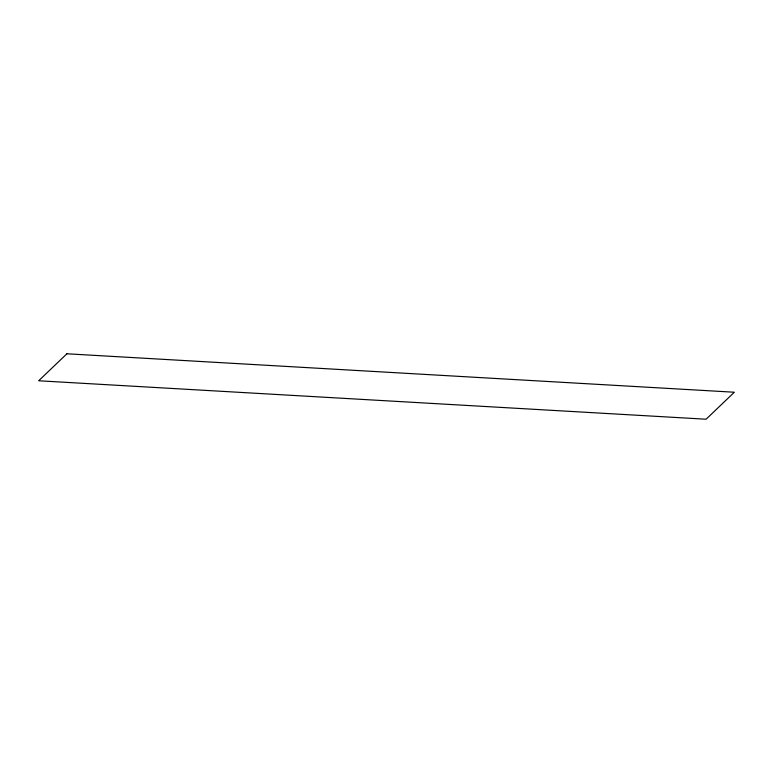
<?xml version="1.0" encoding="UTF-8"?>
<svg xmlns="http://www.w3.org/2000/svg" width="773" height="773" viewBox="0 0 773 773"><rect width="100%" height="100%" fill="white"/><g stroke="black" fill="none" stroke-linecap="round" stroke-linejoin="round"><path stroke-width="1.16" d="M66.913 353.783L38.65 380.77L706.087 419.217L734.35 392.23L66.913 353.783"/></g></svg>
